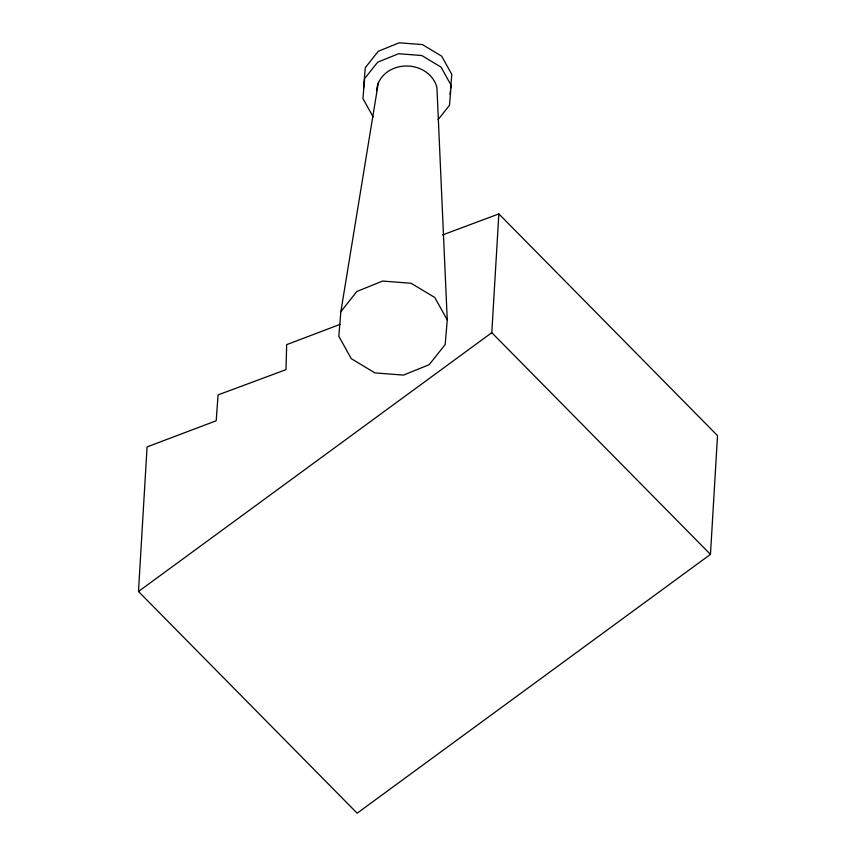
<?xml version="1.0" encoding="UTF-8"?>
<svg xmlns="http://www.w3.org/2000/svg" width="856" height="856" viewBox="0 0 856 856"><rect width="100%" height="100%" fill="white"/><g stroke="black" fill="none" stroke-linecap="round" stroke-linejoin="round"><path stroke-width="1.28" d="M442.573 234.94L498.855 213.914L717.521 435.629L710.459 554.388L357.155 813.2L138.479 591.496L147.071 446.907L216.204 420.767L218.055 394.916L286 369.642L286.674 344.647L340.035 324.381M710.459 554.388L491.793 332.674L498.855 213.914M378.256 83.267L340.859 311.659L338.805 336.258L351.27 358.675L374.928 372.895L403.444 375.099L429.156 364.71L445.195 344.519L447.249 319.909L436.945 87.815A30.474 26.311 3.4 0 0 404.877 66.04A30.474 26.311 3.4 0 0 376.608 90.618M363.607 87.687L365.277 67.678L378.32 51.242L399.238 42.8L422.425 44.598L441.664 56.154L451.797 74.386L450.652 88.136M450.128 94.395L450.438 90.64M438.058 119.69L449.475 105.32L451.155 85.311L441.011 67.089L421.773 55.522L398.586 53.725L377.678 62.178L364.635 78.602L362.955 98.611L373.098 116.833M340.859 311.659L356.899 291.457L382.621 281.057L411.126 283.283L434.784 297.492L447.249 319.909M138.479 591.496L491.793 332.674"/></g></svg>
